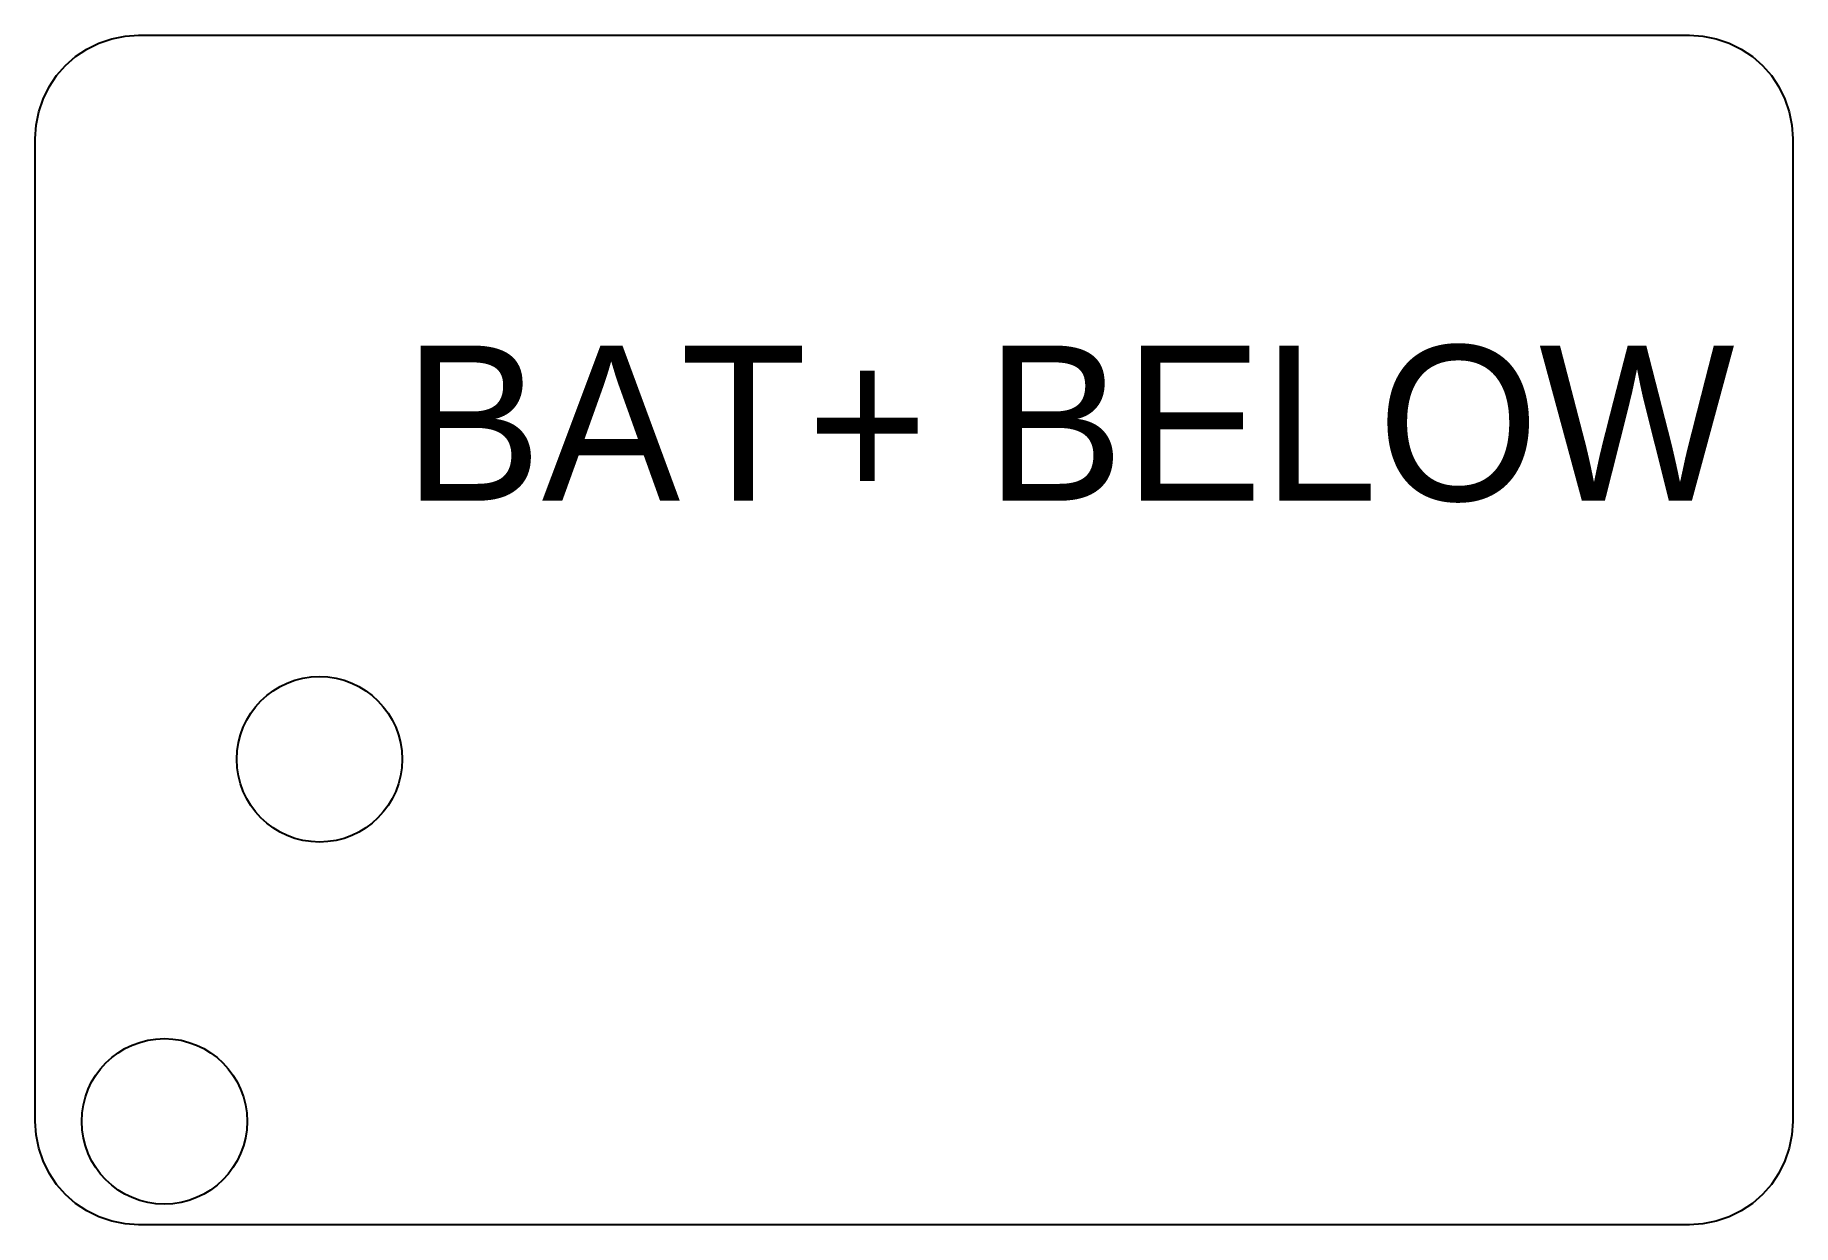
# Model space of a CAD drawing. Header units: millimetres. Extents: x 0 to 34, y 0 to 23.
import ezdxf
from ezdxf.enums import TextEntityAlignment as Align

# ---------------------------------------------------------------- set-up
doc = ezdxf.new("R2010")
doc.units = ezdxf.units.MM
doc.layers.add('CUT', color=1, linetype='Continuous')
doc.layers.add('ENGRAVE', color=5, linetype='Continuous')

msp = doc.modelspace()

# ---------------------------------------------------------------- linework, layer by layer
at = {"layer": 'CUT'}
msp.add_lwpolyline([(34, 2), (33.983, 1.739), (33.932, 1.482), (33.848, 1.235), (33.732, 1), (33.587, 0.782), (33.414, 0.586), (33.218, 0.413), (33, 0.268), (32.765, 0.152), (32.518, 0.068), (32.261, 0.017), (32, 0), (2, 0), (1.739, 0.017), (1.482, 0.068), (1.235, 0.152), (1, 0.268), (0.782, 0.413), (0.586, 0.586), (0.413, 0.782), (0.268, 1), (0.152, 1.235), (0.068, 1.482), (0.017, 1.739), (0, 2), (0, 21), (0.017, 21.261), (0.068, 21.518), (0.152, 21.765), (0.268, 22), (0.413, 22.218), (0.586, 22.414), (0.782, 22.587), (1, 22.732), (1.235, 22.848), (1.482, 22.932), (1.739, 22.983), (2, 23), (32, 23), (32.261, 22.983), (32.518, 22.932), (32.765, 22.848), (33, 22.732), (33.218, 22.587), (33.414, 22.414), (33.587, 22.218), (33.732, 22), (33.848, 21.765), (33.932, 21.518), (33.983, 21.261), (34, 21)], close=True, dxfattribs=at)
for centre in [(5.5, 9), (2.5, 2)]:
    msp.add_circle(centre, 1.6, dxfattribs=at)

# ---------------------------------------------------------------- texts
at = {"layer": 'ENGRAVE'}
msp.add_text('BAT+ BELOW', height=3, dxfattribs=at).set_placement((20, 15.5), align=Align.MIDDLE_CENTER)

doc.saveas('drawing.dxf')
